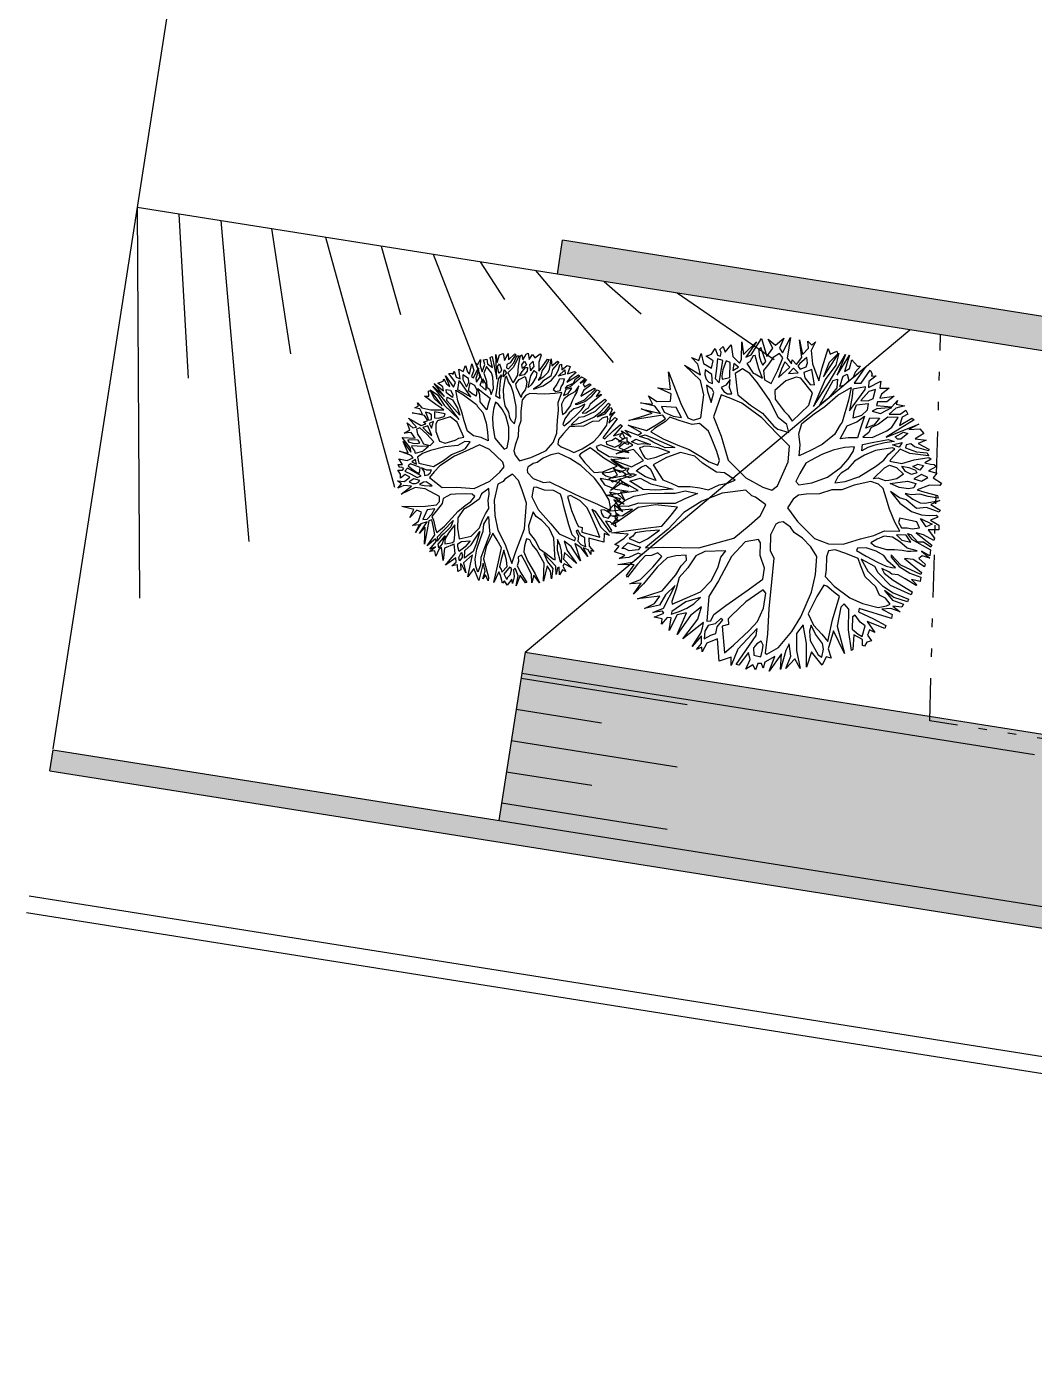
# Model space of a CAD drawing. Extents: x -640655 to -640254, y -1045449 to -1045159.
# Drawn here: x -640552.39 to -640540.54, y -1045398.64 to -1045383.09 of the extents above; entities that cross this region are included whole.
import ezdxf

# ---------------------------------------------------------------- set-up
doc = ezdxf.new("R2010")
doc.units = 0
doc.header["$MEASUREMENT"] = 0
doc.linetypes.add('DIVIDE', pattern=[1.25, 0.5, -0.25, 0, -0.25, 0, -0.25])
doc.layers.get('0').update_dxf_attribs({"linetype": 'CONTINUOUS'})
for name, color, linetype in [('T_srafa', 8, 'CONTINUOUS'), ('T_stafaz', 7, 'CONTINUOUS'), ('T_tenka', 4, 'CONTINUOUS'), ('T_tlusta', 1, 'CONTINUOUS')]:
    doc.layers.add(name, color=color, linetype=linetype)

# ---------------------------------------------------------------- blocks, each defined once
blk = doc.blocks.new('A$C0C461CEA')
for p, q in [((0.1909, 0.7948), (0.205, 0.8261)), ((0.205, 0.8261), (0.2475, 0.7785)), ((0.2475, 0.7785), (0.2831, 0.8185)), ((0.2831, 0.8185), (0.2728, 0.7662)), ((0.3025, 0.7347), (0.3349, 0.855)), ((0.3349, 0.855), (0.3322, 0.7055)), ((0.4478, 0.7319), (0.3814, 0.832)), ((0.3814, 0.832), (0.4728, 0.7447)), ((0.4827, 0.7766), (0.4635, 0.8454)), ((0.4635, 0.8454), (0.5034, 0.8122)), ((0.5034, 0.8122), (0.5408, 0.8486)), ((0.5408, 0.8486), (0.5229, 0.7746)), ((0.5229, 0.7746), (0.5518, 0.8295)), ((0.5518, 0.8295), (0.5504, 0.7329)), ((0.5715, 0.7163), (0.5915, 0.8197)), ((0.5915, 0.8197), (0.5994, 0.6895)), ((0.7321, 0.6194), (0.6233, 0.8242)), ((0.6233, 0.8242), (0.7212, 0.6907)), ((-0.0246, 0.6811), (-0.0293, 0.7296)), ((-0.0293, 0.7296), (-0.001, 0.6561)), ((0.0625, 0.6063), (-0.0086, 0.7652)), ((-0.0086, 0.7652), (0.1012, 0.7057)), ((0.1012, 0.7057), (0.0942, 0.804)), ((0.0942, 0.804), (0.1945, 0.61)), ((0.2144, 0.7254), (0.134, 0.7876)), ((0.134, 0.7876), (0.2123, 0.7506)), ((0.231, 0.749), (0.1909, 0.7948)), ((0.1945, 0.61), (0.2144, 0.7254)), ((0.2123, 0.7506), (0.231, 0.749)), ((0.2563, 0.7342), (0.2799, 0.7134)), ((0.2567, 0.6946), (0.2563, 0.7342)), ((0.2728, 0.7662), (0.3025, 0.7347)), ((0.3982, 0.6414), (0.4478, 0.7319)), ((0.4728, 0.7447), (0.4827, 0.7766)), ((0.49, 0.7113), (0.4913, 0.7617)), ((0.4913, 0.7617), (0.5191, 0.7392)), ((0.5191, 0.7392), (0.5177, 0.6341)), ((0.5445, 0.7226), (0.5676, 0.6892)), ((0.5469, 0.6596), (0.5445, 0.7226)), ((0.5504, 0.7329), (0.5715, 0.7163)), ((0.7212, 0.6907), (0.7246, 0.7724)), ((0.7246, 0.7724), (0.7385, 0.6381)), ((0.7734, 0.6912), (0.7622, 0.7895)), ((0.7622, 0.7895), (0.7798, 0.7081)), ((0.7816, 0.7099), (0.8256, 0.7548)), ((0.8256, 0.7548), (0.807, 0.6874)), ((-0.2045, 0.6103), (-0.2048, 0.6415)), ((-0.2048, 0.6415), (-0.1432, 0.5959)), ((-0.1076, 0.5794), (-0.1357, 0.6884)), ((-0.1357, 0.6884), (-0.031, 0.4794)), ((-0.0624, 0.6807), (-0.0837, 0.7099)), ((-0.0837, 0.7099), (-0.0246, 0.6811)), ((0.0857, 0.5729), (-0.0624, 0.6807)), ((-0.001, 0.6561), (0.0625, 0.6063)), ((0.0489, 0.7094), (0.0997, 0.6739)), ((0.0706, 0.64), (0.0489, 0.7094)), ((0.115, 0.5798), (0.0706, 0.64)), ((0.0997, 0.6739), (0.1481, 0.6263)), ((0.2116, 0.5808), (0.226, 0.6439)), ((0.226, 0.6439), (0.2358, 0.6836)), ((0.2358, 0.6836), (0.2784, 0.6252)), ((0.2719, 0.6756), (0.2567, 0.6946)), ((0.2907, 0.6571), (0.2719, 0.6756)), ((0.2799, 0.7134), (0.2905, 0.6781)), ((0.2905, 0.6781), (0.2907, 0.6571)), ((0.2979, 0.5942), (0.3158, 0.6676)), ((0.3158, 0.6676), (0.3538, 0.6409)), ((0.3322, 0.7055), (0.3982, 0.6414)), ((0.3538, 0.6409), (0.3733, 0.6177)), ((0.4193, 0.6392), (0.4171, 0.6182)), ((0.4376, 0.6628), (0.4193, 0.6392)), ((0.4709, 0.6967), (0.4376, 0.6628)), ((0.4818, 0.6818), (0.4709, 0.6967)), ((0.4922, 0.6693), (0.4818, 0.6818)), ((0.5046, 0.682), (0.49, 0.7113)), ((0.5033, 0.634), (0.4922, 0.6693)), ((0.5123, 0.5753), (0.5033, 0.634)), ((0.5177, 0.6341), (0.5046, 0.682)), ((0.5388, 0.6217), (0.5469, 0.6596)), ((0.5676, 0.6892), (0.5624, 0.6094)), ((0.5997, 0.6601), (0.5814, 0.5634)), ((0.5994, 0.6895), (0.6563, 0.6415)), ((0.6292, 0.6436), (0.5997, 0.6601)), ((0.6988, 0.5873), (0.6292, 0.6436)), ((0.6563, 0.6415), (0.7155, 0.5941)), ((0.7385, 0.6381), (0.7734, 0.6912)), ((0.7846, 0.6469), (0.7555, 0.6173)), ((0.7798, 0.7081), (0.7816, 0.7099)), ((0.8108, 0.5488), (0.7846, 0.6469)), ((0.807, 0.6874), (0.8397, 0.5995)), ((1.0237, 0.6787), (0.847, 0.5299)), ((0.8882, 0.6125), (0.8974, 0.7111)), ((0.8974, 0.7111), (0.915, 0.6272)), ((0.915, 0.6272), (1.0237, 0.6787)), ((-0.2914, 0.4726), (-0.326, 0.5773)), ((-0.326, 0.5773), (-0.279, 0.4878)), ((-0.2559, 0.5216), (-0.2841, 0.5819)), ((-0.2841, 0.5819), (-0.2502, 0.5529)), ((-0.2502, 0.5529), (-0.2509, 0.6267)), ((-0.2509, 0.6267), (-0.2045, 0.6103)), ((-0.2145, 0.5868), (-0.1639, 0.5621)), ((-0.2083, 0.5701), (-0.2145, 0.5868)), ((-0.2122, 0.5364), (-0.2083, 0.5701)), ((-0.1639, 0.5621), (-0.163, 0.4697)), ((-0.1432, 0.5959), (-0.1076, 0.5794)), ((-0.1345, 0.5624), (-0.1379, 0.4867)), ((-0.1115, 0.544), (-0.1345, 0.5624)), ((-0.0838, 0.5359), (-0.1115, 0.544)), ((0.1413, 0.4667), (0.0857, 0.5729)), ((0.154, 0.4584), (0.115, 0.5798)), ((0.1481, 0.6263), (0.1976, 0.5404)), ((0.1976, 0.5404), (0.234, 0.4382)), ((0.2358, 0.4988), (0.2116, 0.5808)), ((0.2784, 0.6252), (0.2666, 0.5435)), ((0.2666, 0.5435), (0.2807, 0.3882)), ((0.2986, 0.5186), (0.2979, 0.5942)), ((0.3586, 0.578), (0.2986, 0.5186)), ((0.3923, 0.5717), (0.3176, 0.4768)), ((0.3733, 0.6177), (0.3586, 0.578)), ((0.4686, 0.501), (0.3923, 0.5717)), ((0.4171, 0.6182), (0.4494, 0.5681)), ((0.4494, 0.5681), (0.4918, 0.5181)), ((0.5107, 0.4913), (0.5123, 0.5753)), ((0.5295, 0.531), (0.5388, 0.6217)), ((0.5624, 0.6094), (0.5511, 0.4706)), ((0.5814, 0.5634), (0.5741, 0.4559)), ((0.735, 0.5691), (0.6988, 0.5873)), ((0.7155, 0.5941), (0.7321, 0.6194)), ((0.7356, 0.5019), (0.735, 0.5691)), ((0.7555, 0.6173), (0.7496, 0.55)), ((0.7496, 0.55), (0.7585, 0.4937)), ((0.7585, 0.4937), (0.8108, 0.5488)), ((0.8397, 0.5995), (0.8882, 0.6125)), ((1.0385, 0.4544), (1.1026, 0.5894)), ((1.1026, 0.5894), (1.0744, 0.4649)), ((1.137, 0.5058), (1.1659, 0.5624)), ((1.1659, 0.5624), (1.164, 0.5078)), ((-0.3938, 0.3876), (-0.4239, 0.4587)), ((-0.4239, 0.4587), (-0.3723, 0.3986)), ((-0.3858, 0.4867), (-0.3775, 0.497)), ((-0.2804, 0.4517), (-0.3858, 0.4867)), ((-0.3775, 0.497), (-0.2914, 0.4726)), ((-0.2087, 0.4212), (-0.2804, 0.4517)), ((-0.279, 0.4878), (-0.209, 0.4482)), ((-0.2074, 0.4717), (-0.2559, 0.5216)), ((-0.1865, 0.4803), (-0.2122, 0.5364)), ((-0.209, 0.4482), (-0.2074, 0.4717)), ((-0.163, 0.4697), (-0.1865, 0.4803)), ((-0.1379, 0.4867), (-0.0955, 0.4433)), ((-0.0496, 0.4708), (-0.0838, 0.5359)), ((-0.0133, 0.3853), (-0.0496, 0.4708)), ((-0.031, 0.4794), (0.0185, 0.379)), ((0.1745, 0.3218), (0.1413, 0.4667)), ((0.1929, 0.3453), (0.154, 0.4584)), ((0.2807, 0.3882), (0.2358, 0.4988)), ((0.3176, 0.4768), (0.314, 0.4137)), ((0.5324, 0.4219), (0.4686, 0.501)), ((0.4918, 0.5181), (0.5107, 0.4913)), ((0.5511, 0.4706), (0.5295, 0.531)), ((0.5741, 0.4559), (0.5707, 0.3742)), ((0.7383, 0.4095), (0.7356, 0.5019)), ((0.7715, 0.4536), (0.7677, 0.4098)), ((0.847, 0.5299), (0.7715, 0.4536)), ((0.955, 0.4008), (1.0385, 0.4544)), ((1.0744, 0.4649), (1.137, 0.5058)), ((1.1542, 0.4723), (1.1422, 0.4092)), ((1.2126, 0.5083), (1.1542, 0.4723)), ((1.164, 0.5078), (1.2126, 0.5083)), ((1.1925, 0.4157), (1.2064, 0.4704)), ((1.2064, 0.4704), (1.2319, 0.4413)), ((-0.4361, 0.2384), (-0.5029, 0.3764)), ((-0.5029, 0.3764), (-0.3965, 0.2346)), ((-0.3936, 0.3708), (-0.4822, 0.412)), ((-0.4822, 0.412), (-0.3938, 0.3876)), ((-0.2563, 0.32), (-0.3936, 0.3708)), ((-0.3723, 0.3986), (-0.265, 0.3469)), ((-0.1939, 0.3812), (-0.2087, 0.4212)), ((-0.1618, 0.3461), (-0.1939, 0.3812)), ((-0.1566, 0.4361), (-0.1135, 0.3214)), ((-0.0806, 0.3907), (-0.1566, 0.4361)), ((-0.0955, 0.4433), (-0.0133, 0.3853)), ((0.0124, 0.3328), (-0.0806, 0.3907)), ((0.0185, 0.379), (0.0962, 0.3486)), ((0.234, 0.4382), (0.2581, 0.367)), ((0.2581, 0.367), (0.2965, 0.3085)), ((0.314, 0.4137), (0.3085, 0.3633)), ((0.3085, 0.3633), (0.3345, 0.2855)), ((0.5399, 0.3235), (0.5324, 0.4219)), ((0.5707, 0.3742), (0.5505, 0.2834)), ((0.7311, 0.2894), (0.7598, 0.3635)), ((0.7598, 0.3635), (0.7383, 0.4095)), ((0.7677, 0.4098), (0.7999, 0.3699)), ((0.7999, 0.3699), (0.955, 0.4008)), ((0.9828, 0.3842), (0.9429, 0.3545)), ((1.0222, 0.4038), (0.9828, 0.3842)), ((1.0083, 0.3593), (1.0222, 0.4038)), ((1.0599, 0.421), (1.0457, 0.3957)), ((1.0457, 0.3957), (1.046, 0.3705)), ((1.046, 0.3705), (1.1021, 0.3938)), ((1.0849, 0.438), (1.0599, 0.421)), ((1.0838, 0.3642), (1.065, 0.3286)), ((1.1509, 0.3775), (1.0838, 0.3642)), ((1.1166, 0.4468), (1.0849, 0.438)), ((1.1021, 0.3938), (1.1166, 0.4468)), ((1.1422, 0.4092), (1.1925, 0.4157)), ((1.2156, 0.3931), (1.1509, 0.3775)), ((1.2159, 0.3529), (1.2156, 0.3931)), ((1.2319, 0.4413), (1.2764, 0.4291)), ((1.2764, 0.4291), (1.2389, 0.3993)), ((1.2389, 0.3993), (1.2391, 0.3783)), ((1.2391, 0.3783), (1.2661, 0.3828)), ((1.2661, 0.3828), (1.2809, 0.398)), ((1.3081, 0.3832), (1.2747, 0.3577)), ((1.2809, 0.398), (1.3081, 0.3832)), ((-0.4948, 0.221), (-0.5502, 0.3087)), ((-0.5502, 0.3087), (-0.4951, 0.2564)), ((-0.265, 0.3469), (-0.1764, 0.3123)), ((-0.1737, 0.2746), (-0.2563, 0.32)), ((-0.1764, 0.3123), (-0.1618, 0.3461)), ((-0.142, 0.2245), (-0.1737, 0.2746)), ((-0.1135, 0.3214), (-0.0399, 0.0946)), ((0.154, 0.2694), (0.0124, 0.3328)), ((0.0962, 0.3486), (0.1745, 0.3218)), ((0.2396, 0.2954), (0.1929, 0.3453)), ((0.3075, 0.2222), (0.2396, 0.2954)), ((0.2965, 0.3085), (0.3075, 0.2222)), ((0.3345, 0.2855), (0.3477, 0.2208)), ((0.513, 0.2579), (0.5399, 0.3235)), ((0.5505, 0.2834), (0.5344, 0.2185)), ((0.6936, 0.2554), (0.7311, 0.2894)), ((0.8343, 0.2886), (0.726, 0.1969)), ((0.9921, 0.2901), (0.8343, 0.2886)), ((0.9429, 0.3545), (0.9221, 0.3356)), ((0.9221, 0.3356), (0.9916, 0.3423)), ((0.9904, 0.2187), (0.9921, 0.2901)), ((0.9916, 0.3423), (1.0083, 0.3593)), ((1.0192, 0.2796), (1.0135, 0.2501)), ((1.04, 0.305), (1.0192, 0.2796)), ((1.0654, 0.28), (1.04, 0.305)), ((1.065, 0.3286), (1.2159, 0.3529)), ((1.11, 0.2661), (1.0654, 0.28)), ((1.1154, 0.3267), (1.0945, 0.3181)), ((1.0945, 0.3181), (1.1225, 0.2722)), ((1.1573, 0.3337), (1.1154, 0.3267)), ((1.1225, 0.2722), (1.2206, 0.3026)), ((1.2227, 0.332), (1.1573, 0.3337)), ((1.2209, 0.2774), (1.173, 0.2685)), ((1.2086, 0.2394), (1.2209, 0.2774)), ((1.2206, 0.3026), (1.2227, 0.332)), ((1.2651, 0.2988), (1.2362, 0.2421)), ((1.2633, 0.2358), (1.3787, 0.2747)), ((1.3361, 0.3355), (1.2651, 0.2988)), ((1.2747, 0.3577), (1.3361, 0.3355)), ((1.3787, 0.2747), (1.3011, 0.2361)), ((-0.5765, 0.1716), (-0.5831, 0.2286)), ((-0.5831, 0.2286), (-0.5363, 0.1744)), ((-0.5263, 0.1871), (-0.5562, 0.2474)), ((-0.5562, 0.2474), (-0.5053, 0.1873)), ((-0.5363, 0.1744), (-0.5263, 0.1871)), ((-0.5053, 0.1873), (-0.3346, 0.1632)), ((-0.4951, 0.2564), (-0.4361, 0.2384)), ((-0.4148, 0.205), (-0.4948, 0.221)), ((-0.3346, 0.1632), (-0.4148, 0.205)), ((-0.3965, 0.2346), (-0.2634, 0.1813)), ((-0.2634, 0.1813), (-0.1936, 0.167)), ((-0.1137, 0.1593), (-0.142, 0.2245)), ((0.2659, 0.178), (0.154, 0.2694)), ((0.3477, 0.2208), (0.3543, 0.1597)), ((0.4846, 0.1484), (0.513, 0.2579)), ((0.5344, 0.2185), (0.5332, 0.1548)), ((0.5668, 0.1534), (0.6186, 0.1917)), ((0.726, 0.1969), (0.5883, 0.099)), ((0.6186, 0.1917), (0.6936, 0.2554)), ((0.9852, 0.1382), (0.9904, 0.2187)), ((1.0286, 0.1813), (0.99, 0.0777)), ((1.0135, 0.2501), (1.0222, 0.2232)), ((1.0222, 0.2232), (1.0573, 0.2506)), ((1.0537, 0.1959), (1.0286, 0.1813)), ((1.1606, 0.2474), (1.0537, 0.1959)), ((1.0573, 0.2506), (1.11, 0.2661)), ((1.2071, 0.21), (1.1606, 0.2474)), ((1.173, 0.2685), (1.2086, 0.2394)), ((1.1927, 0.1511), (1.2071, 0.21)), ((1.2493, 0.1936), (1.2013, 0.1319)), ((1.2362, 0.2421), (1.2633, 0.2358)), ((1.268, 0.1788), (1.2493, 0.1936)), ((1.4109, 0.1802), (1.2887, 0.2132)), ((1.2887, 0.2132), (1.3166, 0.1841)), ((1.3011, 0.2361), (1.4109, 0.1802)), ((1.3166, 0.1841), (1.4429, 0.1553)), ((-0.6346, 0.1014), (-0.5508, 0.1173)), ((-0.5187, 0.0858), (-0.6346, 0.1014)), ((-0.6119, 0.1653), (-0.5765, 0.1716)), ((-0.557, 0.1424), (-0.6119, 0.1653)), ((-0.5508, 0.1173), (-0.557, 0.1424)), ((-0.5089, 0.1261), (-0.5257, 0.1259)), ((-0.5257, 0.1259), (-0.4916, 0.08)), ((-0.4158, 0.0574), (-0.5089, 0.1261)), ((-0.4437, 0.1495), (-0.4604, 0.141)), ((-0.4604, 0.141), (-0.3179, -0.0131)), ((-0.3531, 0.1486), (-0.4437, 0.1495)), ((-0.2733, 0.1554), (-0.3531, 0.1486)), ((-0.1914, 0.1208), (-0.2733, 0.1554)), ((-0.1936, 0.167), (-0.1454, 0.1464)), ((-0.0987, 0.0965), (-0.1914, 0.1208)), ((-0.1454, 0.1464), (-0.1137, 0.1593)), ((-0.0496, 0.0483), (-0.0987, 0.0965)), ((-0.0399, 0.0946), (0.1007, -0.1098)), ((0.3636, 0.065), (0.2659, 0.178)), ((0.3543, 0.1597), (0.4095, 0.1032)), ((0.4095, 0.1032), (0.4394, 0.0531)), ((0.4758, 0.0097), (0.4978, 0.0957)), ((0.4978, 0.0957), (0.4846, 0.1484)), ((0.5883, 0.099), (0.5142, -0.053)), ((0.5332, 0.1548), (0.5668, 0.1534)), ((0.934, -0.0237), (0.9852, 0.1382)), ((1.1496, 0.081), (1.1927, 0.1511)), ((1.2014, 0.1175), (1.1918, 0.0604)), ((1.1918, 0.0604), (1.2418, 0.1053)), ((1.2013, 0.1319), (1.2014, 0.1175)), ((1.2418, 0.1053), (1.2769, 0.1285)), ((1.3143, 0.169), (1.268, 0.1788)), ((1.2939, 0.1076), (1.2755, 0.0865)), ((1.2769, 0.1285), (1.3187, 0.1583)), ((1.3273, 0.1314), (1.2939, 0.1076)), ((1.305, 0.0765), (1.3843, 0.1379)), ((1.3187, 0.1583), (1.3143, 0.169)), ((1.3674, 0.1486), (1.3273, 0.1314)), ((1.4429, 0.1553), (1.3404, 0.0811)), ((1.3843, 0.1379), (1.3674, 0.1486)), ((1.406, 0.0607), (1.4535, 0.1092)), ((1.4535, 0.1092), (1.4313, 0.0502)), ((-0.4926, -0.0022), (-0.6442, 0.0407)), ((-0.6442, 0.0407), (-0.4845, 0.0297)), ((-0.4845, 0.0297), (-0.5187, 0.0858)), ((-0.4916, 0.08), (-0.4534, 0.0384)), ((-0.4534, 0.0384), (-0.411, 0.0028)), ((-0.3538, -0.026), (-0.4158, 0.0574)), ((-0.411, 0.0028), (-0.3538, -0.026)), ((-0.0003, -0.0856), (-0.0496, 0.0483)), ((0.4347, -0.079), (0.3636, 0.065)), ((0.4394, 0.0531), (0.4758, 0.0097)), ((0.99, 0.0777), (0.9657, -0.0174)), ((1.0643, -0.035), (1.1496, 0.081)), ((1.1836, 0.0436), (1.1756, -0.0069)), ((1.2421, 0.0717), (1.1836, 0.0436)), ((1.2969, 0.0513), (1.2421, 0.0717)), ((1.2755, 0.0865), (1.305, 0.0765)), ((1.3474, 0.0368), (1.2969, 0.0513)), ((1.3404, 0.0811), (1.406, 0.0607)), ((1.3855, 0.0059), (1.3474, 0.0368)), ((1.3667, -0.0261), (1.3855, 0.0059)), ((1.4208, 0.0165), (1.3983, -0.0108)), ((1.4947, 0.013), (1.4208, 0.0165)), ((1.4313, 0.0502), (1.4947, 0.013)), ((-0.5989, -0.1184), (-0.6875, -0.0815)), ((-0.6875, -0.0815), (-0.5822, -0.1081)), ((-0.5084, -0.1007), (-0.6588, -0.0038)), ((-0.6588, -0.0038), (-0.5005, -0.0569)), ((-0.5005, -0.0569), (-0.4123, -0.0536)), ((-0.4123, -0.0536), (-0.4926, -0.0022)), ((-0.3298, -0.078), (-0.4915, -0.1198)), ((-0.2078, -0.1044), (-0.3298, -0.078)), ((-0.3179, -0.0131), (-0.2208, -0.0601)), ((-0.2208, -0.0601), (-0.1181, -0.0717)), ((-0.1181, -0.0717), (-0.0509, -0.0669)), ((-0.0509, -0.0669), (-0.0003, -0.0856)), ((0.4118, -0.132), (0.4347, -0.079)), ((0.5142, -0.053), (0.4921, -0.1816)), ((0.8639, -0.1588), (0.934, -0.0237)), ((0.9657, -0.0174), (0.9079, -0.1187)), ((0.9728, -0.1265), (1.0643, -0.035)), ((1.0838, -0.0666), (1.0258, -0.1512)), ((1.1382, -0.0469), (1.0838, -0.0666)), ((1.2245, -0.0947), (1.1382, -0.0469)), ((1.1756, -0.0069), (1.2766, -0.0203)), ((1.2306, -0.04), (1.3211, -0.0913)), ((1.2894, -0.0412), (1.2306, -0.04)), ((1.2766, -0.0203), (1.3667, -0.0261)), ((1.3459, -0.0473), (1.2894, -0.0412)), ((1.3211, -0.0913), (1.3459, -0.0473)), ((1.3735, -0.053), (1.3463, -0.0935)), ((1.5137, -0.0288), (1.3735, -0.053)), ((1.3983, -0.0108), (1.5137, -0.0288)), ((-0.7011, -0.1572), (-0.6718, -0.1443)), ((-0.6338, -0.1674), (-0.7011, -0.1572)), ((-0.6718, -0.1443), (-0.6973, -0.1152)), ((-0.6973, -0.1152), (-0.6491, -0.1339)), ((-0.6491, -0.1339), (-0.5989, -0.1184)), ((-0.5828, -0.2275), (-0.6338, -0.1674)), ((-0.561, -0.1289), (-0.6113, -0.142)), ((-0.6113, -0.142), (-0.5749, -0.1752)), ((-0.5822, -0.1081), (-0.5444, -0.1053)), ((-0.5749, -0.1752), (-0.5518, -0.2044)), ((-0.5189, -0.1369), (-0.561, -0.1289)), ((-0.5444, -0.1053), (-0.5084, -0.1007)), ((-0.4909, -0.1786), (-0.5189, -0.1369)), ((-0.4915, -0.1198), (-0.481, -0.1449)), ((-0.4444, -0.2033), (-0.4909, -0.1786)), ((-0.481, -0.1449), (-0.4348, -0.1486)), ((-0.4348, -0.1486), (-0.3496, -0.2066)), ((-0.0227, -0.1338), (-0.2078, -0.1044)), ((0.1015, -0.1896), (-0.0227, -0.1338)), ((0.1007, -0.1098), (0.2148, -0.1801)), ((0.3858, -0.2414), (0.412, -0.1572)), ((0.412, -0.1572), (0.4118, -0.132)), ((0.8145, -0.2625), (0.8639, -0.1588)), ((0.9079, -0.1187), (0.8974, -0.1501)), ((0.8974, -0.1501), (0.9006, -0.228)), ((0.9465, -0.1982), (0.9728, -0.1265)), ((1.0258, -0.1512), (1.0094, -0.1868)), ((1.2713, -0.153), (1.2245, -0.0947)), ((1.2758, -0.1866), (1.2713, -0.153)), ((1.3237, -0.1165), (1.2773, -0.0959)), ((1.2773, -0.0959), (1.3031, -0.1569)), ((1.3031, -0.1569), (1.3237, -0.1165)), ((1.3468, -0.1397), (1.3326, -0.1608)), ((1.3326, -0.1608), (1.3599, -0.1942)), ((1.3463, -0.0935), (1.3739, -0.0908)), ((1.3678, -0.1479), (1.3468, -0.1397)), ((1.3739, -0.0908), (1.3533, -0.1288)), ((1.3533, -0.1288), (1.4098, -0.1475)), ((1.3998, -0.1662), (1.3678, -0.1479)), ((1.3893, -0.1939), (1.4209, -0.1786)), ((1.4209, -0.1786), (1.3998, -0.1662)), ((1.4098, -0.1475), (1.5185, -0.0936)), ((1.5185, -0.0936), (1.4308, -0.1449)), ((1.4308, -0.1449), (1.4857, -0.1695)), ((1.4857, -0.1695), (1.5275, -0.1481)), ((1.5275, -0.1481), (1.511, -0.1843)), ((-0.7209, -0.2876), (-0.5828, -0.2275)), ((-0.4904, -0.229), (-0.6577, -0.302)), ((-0.5518, -0.2044), (-0.5057, -0.1973)), ((-0.5057, -0.1973), (-0.4485, -0.2202)), ((-0.4648, -0.2665), (-0.4904, -0.229)), ((-0.4314, -0.2512), (-0.4648, -0.2665)), ((-0.4485, -0.2202), (-0.4444, -0.2033)), ((-0.4018, -0.2659), (-0.4314, -0.2512)), ((-0.2812, -0.3278), (-0.4018, -0.2659)), ((-0.3496, -0.2066), (-0.1997, -0.3144)), ((0.1467, -0.2708), (0.1015, -0.1896)), ((0.2148, -0.1801), (0.3017, -0.2297)), ((0.3017, -0.2297), (0.3858, -0.2414)), ((0.4921, -0.1816), (0.4927, -0.2464)), ((0.4927, -0.2464), (0.5332, -0.2736)), ((0.7097, -0.2905), (0.8145, -0.2625)), ((0.9006, -0.228), (0.9465, -0.1982)), ((1.0094, -0.1868), (0.9803, -0.2249)), ((0.9803, -0.2249), (1.1197, -0.2973)), ((1.2078, -0.294), (1.2758, -0.1866)), ((1.2869, -0.2117), (1.2555, -0.26)), ((1.2555, -0.26), (1.2624, -0.2875)), ((1.2624, -0.2875), (1.3561, -0.2362)), ((1.3179, -0.1922), (1.2869, -0.2117)), ((1.3938, -0.2292), (1.298, -0.3082)), ((1.3561, -0.2362), (1.3179, -0.1922)), ((1.3599, -0.1942), (1.3893, -0.1939)), ((1.4757, -0.1906), (1.3938, -0.2292)), ((1.5406, -0.2008), (1.4757, -0.1906)), ((1.511, -0.1843), (1.5406, -0.2008)), ((-0.7224, -0.3741), (-0.6698, -0.3543)), ((-0.6698, -0.3543), (-0.7209, -0.2876)), ((-0.6577, -0.302), (-0.5883, -0.3434)), ((-0.5883, -0.3434), (-0.4592, -0.4111)), ((-0.167, -0.4107), (-0.2812, -0.3278)), ((-0.1997, -0.3144), (-0.1405, -0.3576)), ((-0.1405, -0.3576), (-0.0982, -0.3866)), ((-0.0246, -0.3715), (0.0463, -0.318)), ((0.0463, -0.318), (0.1277, -0.2902)), ((0.2019, -0.3375), (0.1015, -0.3702)), ((0.1277, -0.2902), (0.1467, -0.2708)), ((0.2837, -0.3475), (0.2019, -0.3375)), ((0.3006, -0.3641), (0.2837, -0.3475)), ((0.5332, -0.2736), (0.7097, -0.2905)), ((0.7733, -0.3469), (0.8463, -0.3294)), ((0.8327, -0.4069), (0.7733, -0.3469)), ((0.8463, -0.3294), (0.9138, -0.2951)), ((0.9138, -0.2951), (0.987, -0.292)), ((0.987, -0.292), (1.0758, -0.3499)), ((1.0758, -0.3499), (1.1459, -0.4021)), ((1.1197, -0.2973), (1.2078, -0.294)), ((1.3218, -0.3457), (1.1218, -0.3285)), ((1.1218, -0.3285), (1.3137, -0.377)), ((1.298, -0.3082), (1.3885, -0.3007)), ((1.4355, -0.3824), (1.3218, -0.3457)), ((1.4393, -0.3338), (1.3342, -0.3288)), ((1.3342, -0.3288), (1.5213, -0.375)), ((1.3885, -0.3007), (1.5271, -0.2951)), ((1.5128, -0.3691), (1.4393, -0.3338)), ((1.5271, -0.2951), (1.4955, -0.3206)), ((1.4955, -0.3206), (1.5277, -0.3581)), ((1.5277, -0.3581), (1.5128, -0.3691)), ((-0.6047, -0.3813), (-0.7224, -0.3741)), ((-0.7051, -0.4219), (-0.7053, -0.4033)), ((-0.7053, -0.4033), (-0.4755, -0.4683)), ((-0.6016, -0.4569), (-0.7051, -0.4219)), ((-0.4293, -0.4594), (-0.6047, -0.3813)), ((-0.4592, -0.4111), (-0.3833, -0.4464)), ((-0.3833, -0.4464), (-0.2842, -0.4556)), ((-0.2842, -0.4556), (-0.1817, -0.436)), ((-0.0994, -0.4478), (-0.2736, -0.4891)), ((-0.1817, -0.436), (-0.167, -0.4107)), ((0.0598, -0.4102), (-0.0994, -0.4478)), ((-0.0982, -0.3866), (-0.0246, -0.3715)), ((0.1015, -0.3702), (0.0598, -0.4102)), ((0.2706, -0.4838), (0.2954, -0.4482)), ((0.2954, -0.4482), (0.3135, -0.3892)), ((0.3135, -0.3892), (0.3006, -0.3641)), ((0.4142, -0.3858), (0.348, -0.4812)), ((0.4816, -0.4043), (0.4142, -0.3858)), ((0.5179, -0.4292), (0.4816, -0.4043)), ((0.5435, -0.4769), (0.5179, -0.4292)), ((0.6014, -0.3822), (0.5867, -0.4075)), ((0.5867, -0.4075), (0.6277, -0.4869)), ((0.6603, -0.39), (0.6014, -0.3822)), ((0.7403, -0.406), (0.6603, -0.39)), ((0.7675, -0.431), (0.7403, -0.406)), ((0.8311, -0.4891), (0.7675, -0.431)), ((0.8963, -0.4693), (0.8327, -0.4069)), ((1.1455, -0.3661), (1.3307, -0.3979)), ((1.2047, -0.4057), (1.1455, -0.3661)), ((1.1459, -0.4021), (1.2473, -0.4617)), ((1.2933, -0.4384), (1.2047, -0.4057)), ((1.3495, -0.4229), (1.2933, -0.4384)), ((1.3137, -0.377), (1.5259, -0.4212)), ((1.3307, -0.3979), (1.3495, -0.4229)), ((1.5259, -0.4212), (1.3746, -0.4124)), ((1.3746, -0.4124), (1.5304, -0.4487)), ((1.5304, -0.4487), (1.4152, -0.4516)), ((1.5213, -0.375), (1.4355, -0.3824)), ((-0.6707, -0.5122), (-0.7148, -0.4766)), ((-0.7148, -0.4766), (-0.6433, -0.4825)), ((-0.6974, -0.5394), (-0.6707, -0.5122)), ((-0.6433, -0.4825), (-0.6016, -0.4569)), ((-0.5618, -0.4775), (-0.6078, -0.4966)), ((-0.6078, -0.4966), (-0.6031, -0.5451)), ((-0.4394, -0.5369), (-0.5693, -0.5658)), ((-0.5281, -0.4898), (-0.5618, -0.4775)), ((-0.5546, -0.5404), (-0.5234, -0.5335)), ((-0.5002, -0.5123), (-0.5281, -0.4898)), ((-0.5234, -0.5335), (-0.5002, -0.5123)), ((-0.4755, -0.4683), (-0.4293, -0.4594)), ((-0.2736, -0.4891), (-0.4394, -0.5369)), ((0.252, -0.5512), (0.2706, -0.4838)), ((0.348, -0.4812), (0.3091, -0.559)), ((0.5738, -0.5607), (0.5435, -0.4769)), ((0.6277, -0.4869), (0.6999, -0.5762)), ((0.8845, -0.5516), (0.8311, -0.4891)), ((0.9875, -0.5272), (0.8963, -0.4693)), ((1.0632, -0.5415), (0.9875, -0.5272)), ((1.3278, -0.5305), (1.2397, -0.5416)), ((1.2473, -0.4617), (1.3278, -0.5305)), ((1.3078, -0.4551), (1.3816, -0.4544)), ((1.323, -0.4777), (1.3078, -0.4551)), ((1.3671, -0.4983), (1.323, -0.4777)), ((1.492, -0.5751), (1.3614, -0.5386)), ((1.3614, -0.5386), (1.3763, -0.5846)), ((1.4028, -0.4752), (1.3671, -0.4983)), ((1.3816, -0.4544), (1.4028, -0.4752)), ((1.4345, -0.5211), (1.3949, -0.5215)), ((1.3949, -0.5215), (1.492, -0.5751)), ((1.4152, -0.4516), (1.4449, -0.4766)), ((1.4851, -0.5434), (1.4345, -0.5211)), ((1.4449, -0.4766), (1.5054, -0.4742)), ((1.5054, -0.4742), (1.4765, -0.5225)), ((1.4765, -0.5225), (1.4851, -0.5434)), ((-0.6512, -0.5414), (-0.6974, -0.5394)), ((-0.6699, -0.5854), (-0.6426, -0.5641)), ((-0.628, -0.5832), (-0.6699, -0.5854)), ((-0.6426, -0.5641), (-0.6512, -0.5414)), ((-0.5687, -0.633), (-0.628, -0.5832)), ((-0.6031, -0.5451), (-0.5546, -0.5404)), ((-0.5693, -0.5658), (-0.571, -0.5784)), ((-0.571, -0.5784), (-0.5032, -0.6384)), ((0.1651, -0.6823), (0.2149, -0.623)), ((0.2149, -0.623), (0.252, -0.5512)), ((0.2762, -0.629), (0.273, -0.7298)), ((0.3091, -0.559), (0.2762, -0.629)), ((0.6267, -0.6316), (0.5738, -0.5607)), ((0.6999, -0.5762), (0.793, -0.6425)), ((0.9272, -0.6184), (0.8845, -0.5516)), ((0.953, -0.683), (0.9272, -0.6184)), ((0.9729, -0.5718), (1.0721, -0.5894)), ((0.9968, -0.6219), (0.9729, -0.5718)), ((1.0184, -0.6805), (0.9968, -0.6219)), ((1.0843, -0.5497), (1.0632, -0.5415)), ((1.0721, -0.5894), (1.1188, -0.6418)), ((1.2397, -0.5416), (1.0843, -0.5497)), ((1.1353, -0.6098), (1.1814, -0.6009)), ((1.1694, -0.6581), (1.1353, -0.6098)), ((1.271, -0.5563), (1.1727, -0.5716)), ((1.1727, -0.5716), (1.3455, -0.6227)), ((1.1814, -0.6009), (1.2277, -0.6029)), ((1.2277, -0.6029), (1.262, -0.674)), ((1.3392, -0.6522), (1.2656, -0.6211)), ((1.2656, -0.6211), (1.2787, -0.6696)), ((1.3195, -0.545), (1.271, -0.5563)), ((1.3622, -0.6202), (1.3195, -0.545)), ((1.3455, -0.6227), (1.3622, -0.6202)), ((1.3763, -0.5846), (1.4798, -0.613)), ((1.4798, -0.613), (1.4608, -0.6342)), ((-0.5365, -0.6705), (-0.6755, -0.6298)), ((-0.6755, -0.6298), (-0.5687, -0.633)), ((-0.6394, -0.6985), (-0.5365, -0.6705)), ((-0.5069, -0.6912), (-0.6394, -0.6985)), ((-0.5317, -0.7353), (-0.4564, -0.6991)), ((-0.4564, -0.6991), (-0.5069, -0.6912)), ((-0.5032, -0.6384), (-0.3725, -0.6875)), ((-0.3725, -0.6875), (-0.2564, -0.714)), ((-0.2564, -0.714), (-0.0757, -0.7266)), ((-0.0757, -0.7266), (0.0478, -0.7128)), ((0.0478, -0.7128), (0.1651, -0.6823)), ((0.6483, -0.6967), (0.6267, -0.6316)), ((0.706, -0.7652), (0.6483, -0.6967)), ((0.6795, -0.6352), (0.7095, -0.698)), ((0.7234, -0.6414), (0.6795, -0.6352)), ((0.7095, -0.698), (0.7709, -0.7754)), ((0.7553, -0.6537), (0.7234, -0.6414)), ((0.7934, -0.6869), (0.7553, -0.6537)), ((0.793, -0.6425), (0.8605, -0.6695)), ((0.8609, -0.7133), (0.7934, -0.6869)), ((0.8605, -0.6695), (0.9194, -0.6833)), ((0.9226, -0.7655), (0.8609, -0.7133)), ((0.9194, -0.6833), (0.953, -0.683)), ((1.0874, -0.6799), (1.0184, -0.6805)), ((1.0331, -0.7158), (1.0529, -0.7744)), ((1.0778, -0.743), (1.0331, -0.7158)), ((1.1714, -0.679), (1.0874, -0.6799)), ((1.0985, -0.7134), (1.1742, -0.7168)), ((1.1386, -0.7592), (1.0985, -0.7134)), ((1.1188, -0.6418), (1.1714, -0.679)), ((1.2176, -0.6828), (1.1694, -0.6581)), ((1.1742, -0.7168), (1.1934, -0.7796)), ((1.262, -0.674), (1.2176, -0.6828)), ((1.2204, -0.7164), (1.2251, -0.7751)), ((1.2458, -0.7413), (1.2204, -0.7164)), ((1.2787, -0.6696), (1.3042, -0.6964)), ((1.3042, -0.6964), (1.3671, -0.6897)), ((1.3671, -0.6897), (1.3392, -0.6522)), ((1.4043, -0.6306), (1.3642, -0.6412)), ((1.3642, -0.6412), (1.4321, -0.7059)), ((1.4321, -0.7059), (1.386, -0.7148)), ((1.386, -0.7148), (1.4058, -0.7752)), ((1.4569, -0.6637), (1.4043, -0.6306)), ((1.4608, -0.6342), (1.444, -0.6362)), ((1.444, -0.6362), (1.4569, -0.6637)), ((-0.5398, -0.7671), (-0.6223, -0.7319)), ((-0.6223, -0.7319), (-0.5317, -0.7353)), ((-0.4834, -0.76), (-0.5896, -0.8222)), ((-0.5896, -0.8222), (-0.5398, -0.7671)), ((-0.374, -0.7235), (-0.4834, -0.76)), ((-0.4157, -0.8097), (-0.3023, -0.7456)), ((-0.3294, -0.8005), (-0.388, -0.8245)), ((-0.3023, -0.7456), (-0.374, -0.7235)), ((-0.335, -0.8467), (-0.2874, -0.7983)), ((-0.2874, -0.7983), (-0.3294, -0.8005)), ((-0.2207, -0.7532), (-0.2831, -0.8126)), ((-0.0921, -0.7712), (-0.2207, -0.7532)), ((-0.0037, -0.7913), (-0.0921, -0.7712)), ((-0.0017, -0.8123), (-0.0037, -0.7913)), ((0.055, -0.7799), (0.0138, -0.8602)), ((0.103, -0.7711), (0.055, -0.7799)), ((0.1849, -0.7451), (0.103, -0.7711)), ((0.2269, -0.7447), (0.1849, -0.7451)), ((0.2501, -0.7864), (0.2269, -0.7447)), ((0.2491, -0.8621), (0.2501, -0.7864)), ((0.273, -0.7298), (0.3033, -0.8237)), ((0.7657, -0.8636), (0.706, -0.7652)), ((0.7709, -0.7754), (0.8731, -0.8602)), ((0.9754, -0.8256), (0.9226, -0.7655)), ((0.9433, -0.7377), (0.9871, -0.7289)), ((0.979, -0.7691), (0.9433, -0.7377)), ((1.0046, -0.8043), (0.979, -0.7691)), ((0.9871, -0.7289), (1.0255, -0.7957)), ((1.0454, -0.8693), (1.0046, -0.8043)), ((1.0255, -0.7957), (1.0511, -0.8398)), ((1.0529, -0.7744), (1.1269, -0.8559)), ((1.1114, -0.7444), (1.0778, -0.743)), ((1.1514, -0.7861), (1.1114, -0.7444)), ((1.1934, -0.7796), (1.1386, -0.7592)), ((1.2173, -0.8298), (1.1514, -0.7861)), ((1.2251, -0.7751), (1.2887, -0.8351)), ((1.2691, -0.7915), (1.2458, -0.7413)), ((1.2919, -0.7301), (1.2685, -0.7327)), ((1.2685, -0.7327), (1.2929, -0.8333)), ((1.2887, -0.8351), (1.2691, -0.7915)), ((1.3135, -0.7911), (1.2919, -0.7301)), ((1.366, -0.826), (1.3135, -0.7911)), ((1.3508, -0.7403), (1.3214, -0.7364)), ((1.3214, -0.7364), (1.366, -0.826)), ((1.4058, -0.7752), (1.3508, -0.7403)), ((-0.5682, -0.8616), (-0.4157, -0.8097)), ((-0.4573, -0.8587), (-0.5682, -0.8616)), ((-0.5193, -0.9578), (-0.4573, -0.8587)), ((-0.4461, -0.8922), (-0.4628, -0.9092)), ((-0.388, -0.8245), (-0.4461, -0.8922)), ((-0.3811, -0.9126), (-0.335, -0.8467)), ((-0.322, -0.8868), (-0.355, -0.9418)), ((-0.2831, -0.8126), (-0.322, -0.8868)), ((-0.0402, -0.9177), (-0.0239, -0.8689)), ((0.0138, -0.8602), (-0.027, -0.9866)), ((-0.0239, -0.8689), (-0.0017, -0.8123)), ((0.2433, -0.9527), (0.2491, -0.8621)), ((0.3033, -0.8237), (0.3757, -0.9238)), ((0.7663, -0.9182), (0.7657, -0.8636)), ((0.7886, -0.8736), (0.8839, -0.9213)), ((0.8039, -0.9029), (0.7886, -0.8736)), ((0.8731, -0.8602), (0.9323, -0.8998)), ((1.031, -0.9282), (0.9754, -0.8256)), ((1.0754, -0.9254), (1.0454, -0.8693)), ((1.0511, -0.8398), (1.075, -0.8816)), ((1.075, -0.8816), (1.0754, -0.9254)), ((1.2586, -1.0058), (1.085, -0.8647)), ((1.085, -0.8647), (1.2422, -1.0456)), ((1.1269, -0.8559), (1.1631, -0.8784)), ((1.1631, -0.8784), (1.2389, -0.8968)), ((1.2389, -0.8968), (1.2173, -0.8298)), ((1.2932, -0.8627), (1.2401, -0.8314)), ((1.2401, -0.8314), (1.2642, -0.9026)), ((1.2929, -0.8333), (1.3453, -0.8556)), ((1.3273, -0.9128), (1.2932, -0.8627)), ((1.3453, -0.8556), (1.3183, -0.8558)), ((1.3183, -0.8558), (1.3273, -0.9128)), ((-0.458, -0.9638), (-0.5193, -0.9578)), ((-0.4628, -0.9092), (-0.4691, -0.9363)), ((-0.4691, -0.9363), (-0.4146, -0.9297)), ((-0.4559, -0.9991), (-0.458, -0.9638)), ((-0.4017, -0.959), (-0.4559, -0.9991)), ((-0.4146, -0.9297), (-0.3811, -0.9126)), ((-0.2751, -0.9554), (-0.4017, -0.959)), ((-0.3963, -1.0748), (-0.2751, -0.9554)), ((-0.2372, -0.9676), (-0.3963, -1.0748)), ((-0.355, -0.9418), (-0.2064, -0.9235)), ((-0.1053, -0.9495), (-0.2372, -0.9676)), ((-0.2064, -0.9235), (-0.0948, -0.9182)), ((-0.0776, -0.9619), (-0.1053, -0.9495)), ((-0.1024, -1.0041), (-0.0776, -0.9619)), ((-0.0948, -0.9182), (-0.0402, -0.9177)), ((-0.027, -0.9866), (-0.0345, -1.0796)), ((0.1416, -1.0395), (0.2058, -0.9825)), ((0.2459, -0.9737), (0.1836, -1.0433)), ((0.2058, -0.9825), (0.2433, -0.9527)), ((0.2302, -1.0771), (0.2459, -0.9737)), ((0.2917, -0.9247), (0.2774, -0.9986)), ((0.3085, -0.9269), (0.2917, -0.9247)), ((0.33, -0.9813), (0.3085, -0.9269)), ((0.3325, -1.0527), (0.33, -0.9813)), ((0.3757, -0.9238), (0.4269, -1.0031)), ((0.6932, -0.9987), (0.7499, -0.958)), ((0.7499, -0.958), (0.7663, -0.9182)), ((0.8044, -0.9557), (0.8039, -0.9029)), ((0.813, -0.9766), (0.8044, -0.9557)), ((0.8405, -1.0243), (0.813, -0.9766)), ((0.8839, -0.9213), (0.9136, -0.9462)), ((0.9136, -0.9462), (0.9141, -0.9984)), ((0.9323, -0.8998), (0.9805, -0.9161)), ((0.9495, -0.9416), (0.9387, -0.9417)), ((0.9387, -0.9417), (0.9503, -1.0232)), ((1.0399, -0.9804), (0.9495, -0.9416)), ((0.9805, -0.9161), (1.0294, -0.9451)), ((1.0294, -0.9451), (1.031, -0.9282)), ((1.0322, -1.0525), (1.0399, -0.9804)), ((1.0501, -0.9215), (1.0861, -0.9799)), ((1.0506, -0.9701), (1.0501, -0.9215)), ((1.0861, -0.9799), (1.0506, -0.9701)), ((1.0983, -0.9402), (1.1065, -0.9209)), ((1.1052, -0.9629), (1.0983, -0.9402)), ((1.1559, -0.996), (1.1052, -0.9629)), ((1.1065, -0.9209), (1.1556, -0.9648)), ((1.1556, -0.9648), (1.1559, -0.996)), ((1.2494, -0.9219), (1.1888, -0.9243)), ((1.1888, -0.9243), (1.265, -0.9866)), ((1.2815, -0.9528), (1.2494, -0.9219)), ((1.265, -0.9866), (1.2586, -1.0058)), ((1.2642, -0.9026), (1.3023, -0.9298)), ((1.3023, -0.9298), (1.2815, -0.9528)), ((-0.36, -1.114), (-0.2346, -1.0474)), ((-0.2218, -1.0707), (-0.2423, -1.1195)), ((-0.2346, -1.0474), (-0.1024, -1.0041)), ((-0.1422, -1.0447), (-0.2218, -1.0707)), ((-0.1602, -1.1061), (-0.1253, -1.0589)), ((-0.1253, -1.0589), (-0.1422, -1.0447)), ((-0.0975, -1.0737), (-0.109, -1.1854)), ((-0.0748, -1.0692), (-0.0975, -1.0737)), ((-0.0659, -1.3002), (-0.0748, -1.0692)), ((0.1022, -1.1287), (0.1416, -1.0395)), ((0.1836, -1.0433), (0.1219, -1.1705)), ((0.1969, -1.1128), (0.2302, -1.0771)), ((0.2774, -0.9986), (0.2638, -1.0851)), ((0.3205, -1.1116), (0.3325, -1.0527)), ((0.374, -0.9995), (0.3618, -1.0356)), ((0.3618, -1.0356), (0.3649, -1.1136)), ((0.4103, -1.0327), (0.374, -0.9995)), ((0.4443, -1.0708), (0.4103, -1.0327)), ((0.4269, -1.0031), (0.4796, -1.062)), ((0.4575, -1.1271), (0.4443, -1.0708)), ((0.4796, -1.062), (0.5124, -1.1601)), ((0.5581, -1.1093), (0.6307, -1.0456)), ((0.6307, -1.0456), (0.6932, -0.9987)), ((0.7462, -1.0126), (0.6924, -1.0978)), ((0.7259, -1.0848), (0.7462, -1.0126)), ((0.7904, -1.059), (0.7926, -1.0314)), ((0.8019, -1.1219), (0.7904, -1.059)), ((0.7926, -1.0314), (0.7964, -0.9935)), ((0.7964, -0.9935), (0.8496, -1.098)), ((0.8853, -1.0581), (0.8405, -1.0243)), ((0.9141, -0.9984), (0.8853, -1.0581)), ((0.9026, -1.1101), (0.9063, -1.0639)), ((0.9063, -1.0639), (0.9336, -1.03)), ((0.9336, -1.03), (0.94, -1.0762)), ((0.94, -1.0762), (0.9387, -1.1266)), ((0.9503, -1.0232), (1.0014, -1.0948)), ((1.0586, -1.1782), (1.0322, -1.0525)), ((1.0594, -1.012), (1.0578, -1.0918)), ((1.0804, -1.0094), (1.0594, -1.012)), ((1.0975, -1.0368), (1.0804, -1.0094)), ((1.0852, -1.0687), (1.0975, -1.0368)), ((1.0921, -1.1671), (1.0852, -1.0687)), ((1.1923, -1.0971), (1.1396, -1.0532)), ((1.1396, -1.0532), (1.1548, -1.1269)), ((1.2422, -1.0456), (1.1852, -0.9916)), ((1.1852, -0.9916), (1.2129, -1.0633)), ((1.2129, -1.0633), (1.1923, -1.0971)), ((-0.3515, -1.1205), (-0.36, -1.114)), ((-0.2551, -1.0944), (-0.3515, -1.1205)), ((-0.3048, -1.1723), (-0.2671, -1.1593)), ((-0.2671, -1.1593), (-0.2551, -1.0944)), ((-0.2423, -1.1195), (-0.248, -1.1507)), ((-0.248, -1.1507), (-0.1724, -1.1458)), ((-0.1412, -1.1497), (-0.1927, -1.224)), ((-0.1724, -1.1458), (-0.1602, -1.1061)), ((-0.1459, -1.2782), (-0.1412, -1.1497)), ((-0.0345, -1.0796), (-0.0274, -1.1888)), ((0.0564, -1.1712), (0.1022, -1.1287)), ((0.1433, -1.2207), (0.1969, -1.1128)), ((0.2075, -1.1529), (0.183, -1.2245)), ((0.2324, -1.1275), (0.2075, -1.1529)), ((0.227, -1.1797), (0.2324, -1.1275)), ((0.2638, -1.0851), (0.2579, -1.15)), ((0.2579, -1.15), (0.2606, -1.1878)), ((0.2669, -1.2129), (0.2939, -1.1497)), ((0.3252, -1.162), (0.2839, -1.2338)), ((0.2939, -1.1497), (0.3205, -1.1116)), ((0.2966, -1.2402), (0.3401, -1.1558)), ((0.3401, -1.1558), (0.3252, -1.162)), ((0.3649, -1.1136), (0.3822, -1.1656)), ((0.3822, -1.1656), (0.3953, -1.2159)), ((0.443, -1.1842), (0.4575, -1.1271)), ((0.4805, -1.1478), (0.4581, -1.1925)), ((0.5003, -1.2089), (0.4805, -1.1478)), ((0.5124, -1.1601), (0.5581, -1.1093)), ((0.5643, -1.1326), (0.5376, -1.1641)), ((0.5376, -1.1641), (0.5506, -1.2)), ((0.5961, -1.1299), (0.5643, -1.1326)), ((0.6027, -1.1929), (0.5961, -1.1299)), ((0.6924, -1.0978), (0.6639, -1.1905)), ((0.6954, -1.2172), (0.7263, -1.131)), ((0.7263, -1.131), (0.7259, -1.0848)), ((0.7657, -1.1097), (0.7454, -1.1729)), ((0.7703, -1.1516), (0.7657, -1.1097)), ((0.7943, -1.206), (0.7703, -1.1516)), ((0.8208, -1.1553), (0.8019, -1.1219)), ((0.8544, -1.1568), (0.8208, -1.1553)), ((0.8496, -1.098), (0.8544, -1.1568)), ((0.88, -1.1337), (0.8805, -1.1883)), ((0.9242, -1.1729), (0.88, -1.1337)), ((0.9238, -1.1393), (0.9026, -1.1101)), ((0.9387, -1.1266), (0.9238, -1.1393)), ((0.9492, -1.1541), (0.9553, -1.1012)), ((0.9853, -1.1681), (0.9492, -1.1541)), ((0.9553, -1.1012), (0.9825, -1.1261)), ((0.9825, -1.1261), (0.9853, -1.1681)), ((1.0014, -1.0948), (1.0356, -1.1574)), ((1.0356, -1.1574), (1.0485, -1.1843)), ((1.0578, -1.0918), (1.0753, -1.163)), ((1.0753, -1.163), (1.0586, -1.1782)), ((1.1029, -1.1652), (1.0921, -1.1671)), ((1.1147, -1.0829), (1.1029, -1.1652)), ((1.1548, -1.1269), (1.1147, -1.0829)), ((-0.3046, -1.1873), (-0.3048, -1.1723)), ((-0.2728, -1.193), (-0.3046, -1.1873)), ((-0.2539, -1.2204), (-0.2728, -1.193)), ((-0.2267, -1.1823), (-0.2539, -1.2204)), ((-0.1889, -1.1838), (-0.2267, -1.1823)), ((-0.1927, -1.224), (-0.1889, -1.1838)), ((-0.109, -1.1854), (-0.1249, -1.278)), ((-0.0289, -1.2158), (-0.0407, -1.2957)), ((-0.0056, -1.2726), (-0.0289, -1.2158)), ((-0.0274, -1.1888), (0.0025, -1.2407)), ((0.0025, -1.2407), (0.0219, -1.2597)), ((0.0219, -1.2597), (0.0509, -1.215)), ((0.0509, -1.215), (0.0564, -1.1712)), ((0.0969, -1.1936), (0.0532, -1.2654)), ((0.0724, -1.2676), (0.0969, -1.1936)), ((0.1016, -1.2523), (0.0944, -1.3658)), ((0.1219, -1.1705), (0.1016, -1.2523)), ((0.128, -1.3739), (0.1433, -1.2207)), ((0.183, -1.2245), (0.149, -1.3737)), ((0.2173, -1.2998), (0.2276, -1.2451)), ((0.2188, -1.2032), (0.227, -1.1797)), ((0.2276, -1.2451), (0.2188, -1.2032)), ((0.2606, -1.1878), (0.2669, -1.2129)), ((0.2839, -1.2338), (0.2637, -1.3162)), ((0.2794, -1.3916), (0.2966, -1.2402)), ((0.3471, -1.25), (0.2938, -1.3915)), ((0.3602, -1.3086), (0.3471, -1.25)), ((0.3953, -1.2159), (0.3999, -1.2536)), ((0.3999, -1.2536), (0.4085, -1.2746)), ((0.4184, -1.2451), (0.443, -1.1842)), ((0.4233, -1.3146), (0.4184, -1.2451)), ((0.4581, -1.1925), (0.4647, -1.2554)), ((0.4857, -1.2528), (0.4601, -1.3983)), ((0.4647, -1.2554), (0.5003, -1.2089)), ((0.4819, -1.299), (0.5132, -1.2399)), ((0.5129, -1.2147), (0.4857, -1.2528)), ((0.5132, -1.2399), (0.5129, -1.2147)), ((0.5506, -1.2), (0.5551, -1.2335)), ((0.5551, -1.2335), (0.5766, -1.2795)), ((0.5766, -1.2795), (0.6099, -1.2474)), ((0.6099, -1.2474), (0.6027, -1.1929)), ((0.6639, -1.1905), (0.6646, -1.2619)), ((0.7236, -1.2781), (0.6954, -1.2172)), ((0.7454, -1.1729), (0.7399, -1.2275)), ((0.7399, -1.2275), (0.7462, -1.2587)), ((0.7967, -1.2666), (0.7943, -1.206)), ((0.8727, -1.249), (0.8168, -1.1806)), ((0.8168, -1.1806), (0.8174, -1.2352)), ((0.8174, -1.2352), (0.8248, -1.3233)), ((0.8944, -1.316), (0.8727, -1.249)), ((0.8805, -1.1883), (0.9186, -1.2216)), ((0.9292, -1.2569), (0.913, -1.32)), ((0.9186, -1.2216), (0.9242, -1.1729)), ((0.9671, -1.2691), (0.9292, -1.2569)), ((1.0072, -1.2519), (0.9623, -1.2104)), ((0.9623, -1.2104), (0.9671, -1.2691)), ((1.0445, -1.2012), (1.0064, -1.1703)), ((1.0064, -1.1703), (1.0109, -1.2081)), ((1.0154, -1.2332), (1.0072, -1.2519)), ((1.0109, -1.2081), (1.0154, -1.2332)), ((1.0485, -1.1843), (1.0445, -1.2012)), ((-0.1249, -1.278), (-0.1459, -1.2782)), ((-0.0407, -1.2957), (-0.0659, -1.3002)), ((-0.0049, -1.3398), (-0.0056, -1.2726)), ((0.0155, -1.2808), (-0.0049, -1.3398)), ((0.0287, -1.3413), (0.0155, -1.2808)), ((0.0521, -1.3452), (0.0287, -1.3413)), ((0.0532, -1.2654), (0.0521, -1.3452)), ((0.0752, -1.366), (0.0724, -1.2676)), ((0.1996, -1.3858), (0.2173, -1.2998)), ((0.2285, -1.3417), (0.2056, -1.3881)), ((0.2333, -1.4023), (0.2285, -1.3417)), ((0.2637, -1.3162), (0.2627, -1.3978)), ((0.3383, -1.3971), (0.3602, -1.3086)), ((0.3774, -1.3421), (0.3551, -1.3951)), ((0.4027, -1.3568), (0.3774, -1.3421)), ((0.432, -1.3439), (0.4056, -1.4114)), ((0.4085, -1.2746), (0.4233, -1.3146)), ((0.42, -1.4071), (0.432, -1.3439)), ((0.4769, -1.3939), (0.4931, -1.3367)), ((0.4931, -1.3367), (0.4819, -1.299)), ((0.5387, -1.2691), (0.4937, -1.3955)), ((0.5273, -1.3994), (0.541, -1.3195)), ((0.541, -1.3195), (0.5387, -1.2691)), ((0.5831, -1.3383), (0.5441, -1.3975)), ((0.6072, -1.407), (0.5831, -1.3383)), ((0.598, -1.3189), (0.6394, -1.2639)), ((0.6277, -1.3522), (0.598, -1.3189)), ((0.6394, -1.2639), (0.6277, -1.3522)), ((0.6503, -1.3334), (0.6365, -1.3965)), ((0.6867, -1.3727), (0.6503, -1.3334)), ((0.6646, -1.2619), (0.6777, -1.3139)), ((0.6777, -1.3139), (0.695, -1.3582)), ((0.7203, -1.3705), (0.7236, -1.2781)), ((0.7508, -1.3006), (0.7371, -1.3722)), ((0.7462, -1.2587), (0.7975, -1.3488)), ((0.7975, -1.3488), (0.7508, -1.3006)), ((0.8099, -1.3337), (0.7967, -1.2666)), ((0.8248, -1.3233), (0.8099, -1.3337)), ((0.913, -1.32), (0.8944, -1.316)), ((0.0944, -1.3658), (0.0752, -1.366)), ((0.149, -1.3737), (0.128, -1.3739)), ((0.2056, -1.3881), (0.1996, -1.3858)), ((0.2627, -1.3978), (0.2333, -1.4023)), ((0.2938, -1.3915), (0.2794, -1.3916)), ((0.3551, -1.3951), (0.3383, -1.3971)), ((0.4056, -1.4114), (0.4027, -1.3568)), ((0.4601, -1.3983), (0.42, -1.4071)), ((0.4937, -1.3955), (0.4769, -1.3939)), ((0.5441, -1.3975), (0.5273, -1.3994)), ((0.6365, -1.3965), (0.6072, -1.407)), ((0.695, -1.3582), (0.6867, -1.3727)), ((0.7371, -1.3722), (0.7203, -1.3705))]:
    blk.add_line(p, q)

msp = doc.modelspace()

# ---------------------------------------------------------------- hatches: boundary and pattern name
at = {"layer": 'T_srafa', "linetype": 'Continuous'}
h = msp.add_hatch(color=256, dxfattribs=at)
h.dxf.hatch_style = 1
h.paths.add_polyline_path([(-640546.083, -1045385.603), (-640546.145, -1045385.999), (-640534.764, -1045387.801), (-640535.307, -1045391.23), (-640540.045, -1045391.47), (-640546.523, -1045390.444), (-640546.562, -1045390.691), (-640540.537, -1045391.645), (-640533.035, -1045391.265), (-640533.011, -1045391.113), (-640535.052, -1045391.217), (-640534.517, -1045387.84), (-640532.542, -1045388.153), (-640532.479, -1045387.758)])
h.paths.add_polyline_path([(-640552.074, -1045391.59), (-640552.113, -1045391.837), (-640532.612, -1045394.925), (-640532.573, -1045394.679)])
h = msp.add_hatch(dxfattribs=at)
h.set_pattern_fill('GRASS', color=256, scale=0.15, style=0)
h.set_pattern_definition([(80.999936149, (0, 0), (-0.088167652584, 0.121352647379), [0.028125, -0.18400703445]), (35.999936149, (0, 0), (-0.088167652607, 0.121352647411), [0.028125, -0.121875]), (125.999936149, (0, 0), (-0.121352647411, -0.088167652607), [0.028125, -0.121875])])
h.paths.add_polyline_path([(-640532.801, -1045392.668), (-640539.569, -1045391.596), (-640540.537, -1045391.645), (-640546.562, -1045390.691), (-640546.835, -1045392.42), (-640533.107, -1045394.594)])
h.paths.add_polyline_path([(-640532.985, -1045391.272), (-640533.035, -1045391.265), (-640539.569, -1045391.596), (-640533.197, -1045392.606)], flags=17)
h.paths.add_polyline_path([(-640532.59, -1045391.335), (-640532.985, -1045391.272), (-640533.197, -1045392.606), (-640532.801, -1045392.668)])

# ---------------------------------------------------------------- linework, layer by layer
at = {"layer": 'T_tenka', "linetype": 'Continuous'}
for p, q in [((-640546.145, -1045385.999), (-640551.083, -1045385.216)), ((-640551.083, -1045385.216), (-640551.057, -1045389.81)), ((-640550.595, -1045385.294), (-640550.484, -1045387.224)), ((-640550.101, -1045385.372), (-640549.773, -1045389.142)), ((-640549.507, -1045385.466), (-640549.281, -1045386.937)), ((-640548.872, -1045385.567), (-640548.06, -1045388.503)), ((-640548.217, -1045385.67), (-640547.989, -1045386.473)), ((-640547.605, -1045385.767), (-640547.019, -1045387.283)), ((-640547.051, -1045385.855), (-640546.767, -1045386.297)), ((-640546.401, -1045385.958), (-640545.488, -1045387.037)), ((-640545.594, -1045386.086), (-640545.159, -1045386.468)), ((-640544.739, -1045386.221), (-640543.596, -1045387.002)), ((-640546.523, -1045390.444), (-640542.001, -1045386.655)), ((-640546.562, -1045390.691), (-640546.835, -1045392.42)), ((-640546.571, -1045390.747), (-640544.621, -1045391.056)), ((-640546.629, -1045391.114), (-640545.626, -1045391.273)), ((-640546.687, -1045391.481), (-640544.737, -1045391.79)), ((-640546.745, -1045391.848), (-640545.742, -1045392.006)), ((-640546.803, -1045392.214), (-640544.853, -1045392.523))]:
    msp.add_line(p, q, dxfattribs=at)
at = {"layer": 'T_tenka', "linetype": 'DIVIDE'}
for p, q in [((-640541.769, -1045391.248), (-640541.642, -1045386.712)), ((-640525.69, -1045393.794), (-640541.769, -1045391.248))]:
    msp.add_line(p, q, dxfattribs=at)
at = {"layer": 'T_tlusta', "color": 146, "linetype": 'Continuous'}
for p, q in [((-640552.072, -1045391.578), (-640546.889, -1045358.289)), ((-640552.354, -1045393.305), (-640519.937, -1045398.44)), ((-640552.385, -1045393.503), (-640519.969, -1045398.637))]:
    msp.add_line(p, q, dxfattribs=at)
at = {"layer": 'T_tlusta', "linetype": 'Continuous'}
for p, q in [((-640546.145, -1045385.999), (-640546.083, -1045385.603)), ((-640532.479, -1045387.758), (-640546.083, -1045385.603)), ((-640534.764, -1045387.801), (-640546.145, -1045385.999)), ((-640546.523, -1045390.444), (-640546.562, -1045390.691)), ((-640546.523, -1045390.444), (-640540.045, -1045391.47)), ((-640546.562, -1045390.691), (-640540.537, -1045391.645)), ((-640552.074, -1045391.59), (-640552.113, -1045391.837)), ((-640552.074, -1045391.59), (-640532.573, -1045394.679)), ((-640552.112, -1045391.837), (-640532.612, -1045394.925))]:
    msp.add_line(p, q, dxfattribs=at)

# ---------------------------------------------------------------- block references
at = {"layer": 'T_stafaz', "linetype": 'Continuous'}
for p, xscale, yscale, zscale, rotation in [((-640544.306, -1045389.205), 1.73030000001972, 1.730300000149671, 1.730300000000001, 70.99993614512873), ((-640546.495, -1045388.873), 1.21000000011298, 1.209999999994957, 1.21, 140.9999361495242)]:
    msp.add_blockref('A$C0C461CEA', p, dxfattribs=dict(at, xscale=xscale, yscale=yscale, zscale=zscale, rotation=rotation))

doc.saveas('drawing.dxf')
